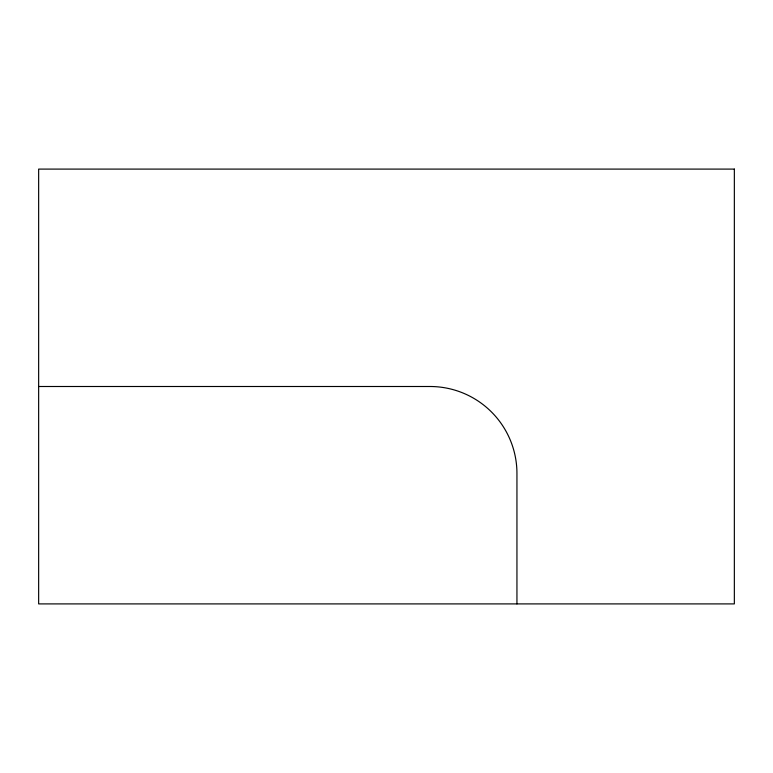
<?xml version="1.0" encoding="UTF-8"?>
<svg xmlns="http://www.w3.org/2000/svg" width="773" height="773" viewBox="0 0 773 773"><rect width="100%" height="100%" fill="white"/><g stroke="black" fill="none" stroke-linecap="round" stroke-linejoin="round"><path stroke-width="1.16" d="M38.65 386.5L429.981 386.5A86.963 86.963 0 0 1 516.944 473.463L516.944 603.906M734.35 169.094L38.65 169.094L38.65 603.906L734.35 603.906L734.35 169.094"/></g></svg>
